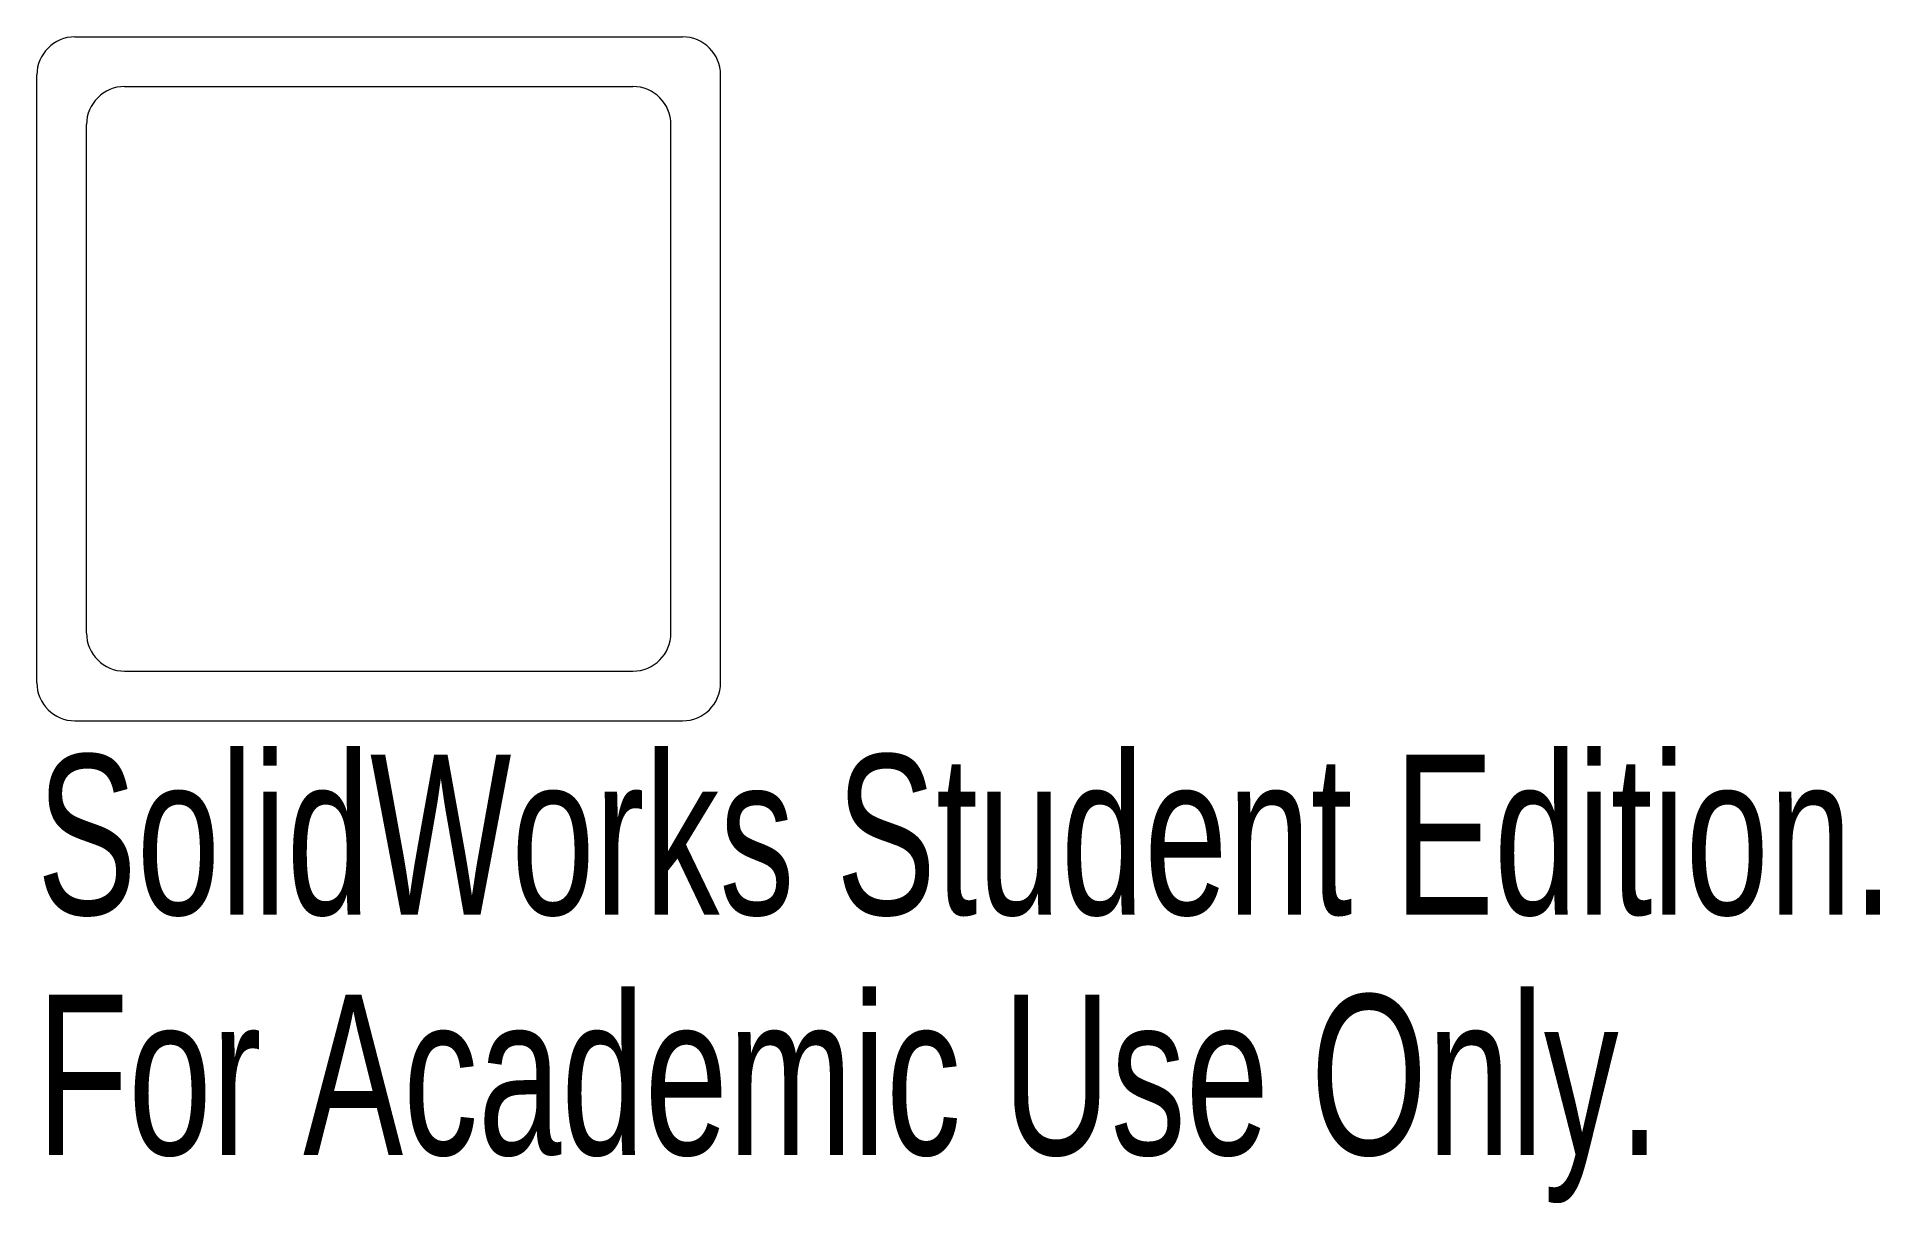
# Model space of a CAD drawing. Header units: millimetres. Extents: x -10.3 to 45.3, y -24.9 to 10.3.
import ezdxf

# ---------------------------------------------------------------- set-up
doc = ezdxf.new("R2010")
doc.units = ezdxf.units.MM
doc.styles.add('SLDTEXTSTYLE0', font='TXT', dxfattribs={"width": 0.7})

msp = doc.modelspace()

# ---------------------------------------------------------------- linework, layer by layer
at = {"color": 7, "linetype": 'Continuous', "lineweight": 15}
for p, q in [((-9.175, 10.325), (9.175, 10.325)), ((-10.325, -9.175), (-10.325, 9.175)), ((10.325, -9.175), (10.325, 9.175)), ((-7.675, 8.825), (7.675, 8.825)), ((-8.825, -7.675), (-8.825, 7.675)), ((8.825, -7.675), (8.825, 7.675)), ((-7.675, -8.825), (7.675, -8.825)), ((-9.175, -10.325), (9.175, -10.325))]:
    msp.add_line(p, q, dxfattribs=at)
for centre, start, end in [((-9.175, 9.175), 90, 180), ((9.175, 9.175), 0, 90), ((-7.675, 7.675), 90, 180), ((7.675, 7.675), 0, 90), ((-7.675, -7.675), 180, 270), ((7.675, -7.675), 270, 0), ((-9.175, -9.175), 180, 270), ((9.175, -9.175), 270, 0)]:
    msp.add_arc(centre, 1.15, start, end, dxfattribs=at)

# ---------------------------------------------------------------- texts
at = {"color": 7, "linetype": 'Continuous', "char_height": 4.83362, "attachment_point": 1, "style": 'SLDTEXTSTYLE0'}
for s, insert in [('SolidWorks Student Edition.', (-10.325, -11.345)), ('For Academic Use Only.', (-10.325, -18.595))]:
    msp.add_mtext(s, dxfattribs=dict(at, insert=insert))

doc.saveas('drawing.dxf')
